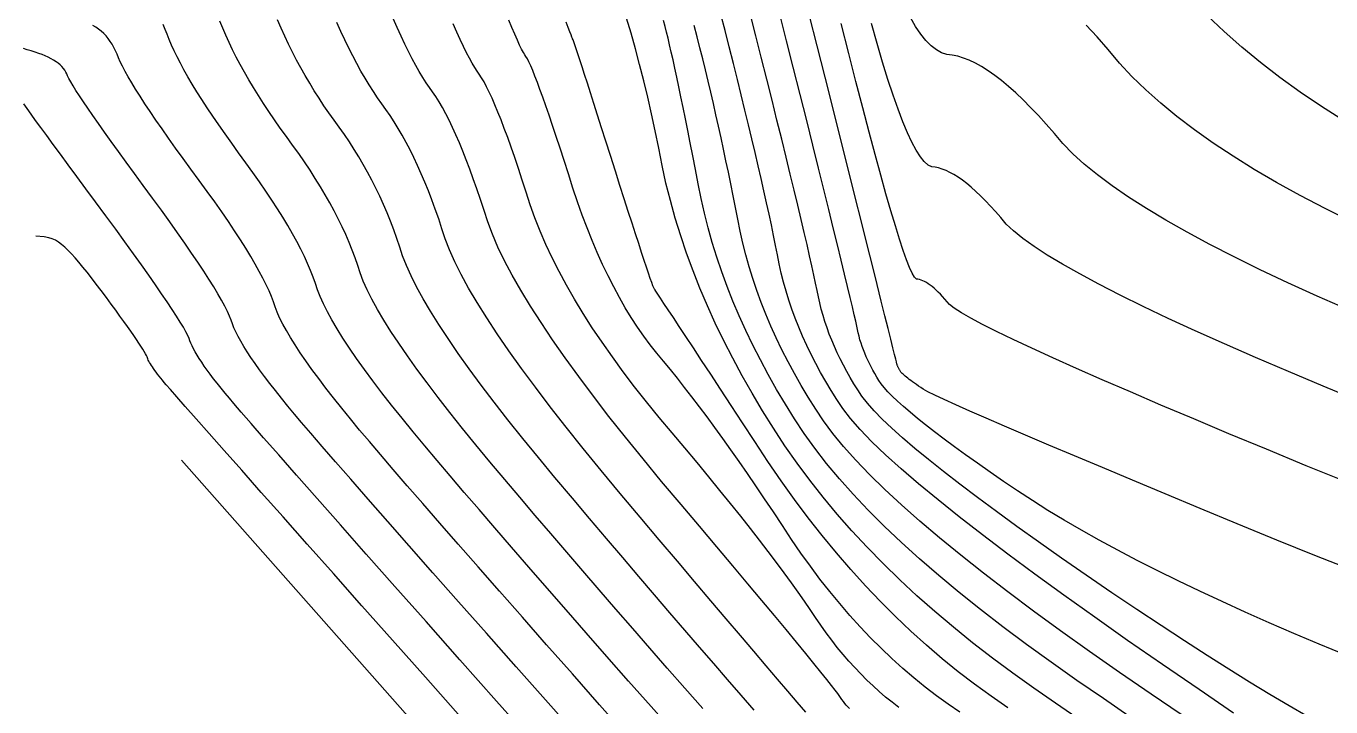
# Model space of a CAD drawing. Header units: inches. Extents: x 1412622.3 to 1412714.6, y 4931530.8 to 4931588.5.
# Drawn here: x 1412639.77 to 1412647.81, y 4931543.82 to 4931548.01 of the extents above; entities that cross this region are included whole.
import ezdxf

# ---------------------------------------------------------------- set-up
doc = ezdxf.new("R2010")
doc.units = ezdxf.units.IN
doc.header["$MEASUREMENT"] = 0

msp = doc.modelspace()

# ---------------------------------------------------------------- linework, layer by layer
for points in [[(1412643.9381, 4931543.8094), (1412643.8282, 4931543.9344), (1412643.7197, 4931544.0581), (1412643.6128, 4931544.1803), (1412643.5074, 4931544.3013), (1412643.4035, 4931544.4208), (1412643.3011, 4931544.539), (1412643.2002, 4931544.6559), (1412643.1008, 4931544.7713), (1412643.003, 4931544.8855), (1412642.9066, 4931544.9982), (1412642.8118, 4931545.1096), (1412642.7184, 4931545.2196), (1412642.6266, 4931545.3283), (1412642.5396, 4931545.4331), (1412642.4574, 4931545.534), (1412642.38, 4931545.631), (1412642.3074, 4931545.7241), (1412642.2397, 4931545.8133), (1412642.1767, 4931545.8986), (1412642.1186, 4931545.98), (1412642.0653, 4931546.0575), (1412642.0169, 4931546.1312), (1412641.9732, 4931546.2009), (1412641.9344, 4931546.2668), (1412641.9004, 4931546.3287), (1412641.8712, 4931546.3868), (1412641.8468, 4931546.4409), (1412641.8272, 4931546.4912), (1412641.8125, 4931546.5376), (1412641.7963, 4931546.5843), (1412641.7785, 4931546.6315), (1412641.7593, 4931546.679), (1412641.7385, 4931546.7269), (1412641.7163, 4931546.7751), (1412641.6926, 4931546.8238), (1412641.6673, 4931546.8728), (1412641.6406, 4931546.9222), (1412641.6124, 4931546.972), (1412641.5827, 4931547.0221), (1412641.5514, 4931547.0727), (1412641.5187, 4931547.1236), (1412641.4845, 4931547.1749), (1412641.4488, 4931547.2265), (1412641.4116, 4931547.2786), (1412641.3728, 4931547.331), (1412641.3356, 4931547.3828), (1412641.2997, 4931547.4339), (1412641.2653, 4931547.4844), (1412641.2323, 4931547.5343), (1412641.2007, 4931547.5835), (1412641.1706, 4931547.6321), (1412641.1419, 4931547.6801), (1412641.1147, 4931547.7274), (1412641.0888, 4931547.774), (1412641.0644, 4931547.82), (1412641.0415, 4931547.8654), (1412641.02, 4931547.9102), (1412640.9999, 4931547.9543), (1412640.9812, 4931547.9977), (1412640.964, 4931548.0405)], [(1412644.2557, 4931543.7981), (1412644.1746, 4931543.891), (1412644.0912, 4931543.9867), (1412644.0057, 4931544.0853), (1412643.9179, 4931544.1868), (1412643.8279, 4931544.2912), (1412643.7357, 4931544.3985), (1412643.6412, 4931544.5086), (1412643.5445, 4931544.6217), (1412643.4456, 4931544.7377), (1412643.3445, 4931544.8566), (1412643.2411, 4931544.9784), (1412643.1355, 4931545.1031), (1412643.0277, 4931545.2306), (1412642.9256, 4931545.3536), (1412642.8291, 4931545.4721), (1412642.7382, 4931545.5859), (1412642.6531, 4931545.6952), (1412642.5735, 4931545.8), (1412642.4997, 4931545.9001), (1412642.4314, 4931545.9957), (1412642.3689, 4931546.0867), (1412642.312, 4931546.1731), (1412642.2607, 4931546.255), (1412642.2151, 4931546.3323), (1412642.1752, 4931546.405), (1412642.1409, 4931546.4732), (1412642.1123, 4931546.5367), (1412642.0894, 4931546.5958), (1412642.0721, 4931546.6502), (1412642.0538, 4931546.704), (1412642.0346, 4931546.7571), (1412642.0145, 4931546.8096), (1412641.9934, 4931546.8614), (1412641.9714, 4931546.9125), (1412641.9484, 4931546.963), (1412641.9245, 4931547.0128), (1412641.8996, 4931547.062), (1412641.8738, 4931547.1105), (1412641.847, 4931547.1584), (1412641.8193, 4931547.2056), (1412641.7907, 4931547.2521), (1412641.7611, 4931547.298), (1412641.7306, 4931547.3432), (1412641.6991, 4931547.3878), (1412641.6667, 4931547.4317), (1412641.6351, 4931547.4761), (1412641.6043, 4931547.521), (1412641.5742, 4931547.5665), (1412641.545, 4931547.6125), (1412641.5166, 4931547.659), (1412641.489, 4931547.706), (1412641.4622, 4931547.7535), (1412641.4362, 4931547.8016), (1412641.4111, 4931547.8502), (1412641.3867, 4931547.8993), (1412641.3631, 4931547.9489), (1412641.3403, 4931547.999), (1412641.3183, 4931548.0497)], [(1412644.5733, 4931543.7869), (1412644.521, 4931543.8475), (1412644.4627, 4931543.9153), (1412644.3985, 4931543.9902), (1412644.3284, 4931544.0723), (1412644.2523, 4931544.1615), (1412644.1702, 4931544.2579), (1412644.0822, 4931544.3614), (1412643.9882, 4931544.4721), (1412643.8882, 4931544.59), (1412643.7823, 4931544.715), (1412643.6705, 4931544.8472), (1412643.5527, 4931544.9865), (1412643.4289, 4931545.133), (1412643.3116, 4931545.2742), (1412643.2008, 4931545.4102), (1412643.0965, 4931545.5409), (1412642.9987, 4931545.6664), (1412642.9074, 4931545.7866), (1412642.8226, 4931545.9016), (1412642.7442, 4931546.0113), (1412642.6724, 4931546.1158), (1412642.6071, 4931546.2151), (1412642.5483, 4931546.3091), (1412642.4959, 4931546.3978), (1412642.4501, 4931546.4813), (1412642.4107, 4931546.5596), (1412642.3779, 4931546.6326), (1412642.3515, 4931546.7003), (1412642.3316, 4931546.7628), (1412642.3114, 4931546.8236), (1412642.2907, 4931546.8827), (1412642.2697, 4931546.9402), (1412642.2482, 4931546.9959), (1412642.2264, 4931547.0499), (1412642.2042, 4931547.1022), (1412642.1816, 4931547.1529), (1412642.1586, 4931547.2018), (1412642.1352, 4931547.2491), (1412642.1114, 4931547.2946), (1412642.0873, 4931547.3385), (1412642.0627, 4931547.3806), (1412642.0377, 4931547.4211), (1412642.0124, 4931547.4599), (1412641.9867, 4931547.4969), (1412641.9605, 4931547.5323), (1412641.9346, 4931547.5694), (1412641.9088, 4931547.6081), (1412641.8832, 4931547.6485), (1412641.8578, 4931547.6906), (1412641.8325, 4931547.7344), (1412641.8075, 4931547.7799), (1412641.7826, 4931547.827), (1412641.7578, 4931547.8758), (1412641.7333, 4931547.9263), (1412641.7089, 4931547.9785), (1412641.6847, 4931548.0324)], [(1412644.8416, 4931543.8082), (1412644.8322, 4931543.8186), (1412644.8229, 4931543.8294), (1412644.8138, 4931543.8405), (1412644.8048, 4931543.8519), (1412644.796, 4931543.8637), (1412644.7873, 4931543.8758), (1412644.7787, 4931543.8882), (1412644.7704, 4931543.901), (1412644.755, 4931543.9219), (1412644.7326, 4931543.9509), (1412644.7032, 4931543.988), (1412644.6669, 4931544.0332), (1412644.6235, 4931544.0865), (1412644.5731, 4931544.1479), (1412644.5157, 4931544.2174), (1412644.4514, 4931544.295), (1412644.38, 4931544.3807), (1412644.3016, 4931544.4745), (1412644.2163, 4931544.5764), (1412644.1239, 4931544.6864), (1412644.0246, 4931544.8045), (1412643.9182, 4931544.9307), (1412643.8049, 4931545.065), (1412643.6845, 4931545.2075), (1412643.5703, 4931545.3454), (1412643.4622, 4931545.4788), (1412643.3602, 4931545.6078), (1412643.2643, 4931545.7322), (1412643.1745, 4931545.8522), (1412643.0909, 4931545.9677), (1412643.0134, 4931546.0787), (1412642.942, 4931546.1851), (1412642.8767, 4931546.2871), (1412642.8176, 4931546.3847), (1412642.7645, 4931546.4777), (1412642.7176, 4931546.5662), (1412642.6768, 4931546.6503), (1412642.6422, 4931546.7298), (1412642.6136, 4931546.8049), (1412642.5912, 4931546.8754), (1412642.5689, 4931546.9433), (1412642.5468, 4931547.0084), (1412642.5249, 4931547.0707), (1412642.5031, 4931547.1304), (1412642.4815, 4931547.1873), (1412642.46, 4931547.2415), (1412642.4387, 4931547.2929), (1412642.4176, 4931547.3416), (1412642.3966, 4931547.3876), (1412642.3758, 4931547.4309), (1412642.3552, 4931547.4714), (1412642.3347, 4931547.5091), (1412642.3144, 4931547.5442), (1412642.2942, 4931547.5765), (1412642.2742, 4931547.6061), (1412642.2544, 4931547.633), (1412642.2341, 4931547.6626), (1412642.2134, 4931547.6952), (1412642.1922, 4931547.7306), (1412642.1705, 4931547.7688), (1412642.1484, 4931547.8098), (1412642.1259, 4931547.8537), (1412642.1029, 4931547.9005), (1412642.0794, 4931547.95), (1412642.0555, 4931548.0025), (1412642.0311, 4931548.0577)], [(1412645.1455, 4931543.8158), (1412645.1051, 4931543.8468), (1412645.0652, 4931543.8791), (1412645.026, 4931543.9127), (1412644.9873, 4931543.9476), (1412644.9492, 4931543.9839), (1412644.9117, 4931544.0214), (1412644.8748, 4931544.0603), (1412644.8384, 4931544.1004), (1412644.8026, 4931544.1419), (1412644.7674, 4931544.1847), (1412644.7328, 4931544.2288), (1412644.6987, 4931544.2741), (1412644.6652, 4931544.3209), (1412644.6323, 4931544.3689), (1412644.6, 4931544.4182), (1412644.5646, 4931544.4704), (1412644.5262, 4931544.5255), (1412644.4848, 4931544.5835), (1412644.4403, 4931544.6445), (1412644.3928, 4931544.7083), (1412644.3423, 4931544.775), (1412644.2887, 4931544.8446), (1412644.2321, 4931544.9172), (1412644.1724, 4931544.9926), (1412644.1097, 4931545.0709), (1412644.044, 4931545.1521), (1412643.9753, 4931545.2362), (1412643.9035, 4931545.3233), (1412643.8287, 4931545.4132), (1412643.7508, 4931545.506), (1412643.6699, 4931545.6017), (1412643.5925, 4931545.6964), (1412643.5186, 4931545.79), (1412643.4482, 4931545.8825), (1412643.3813, 4931545.9739), (1412643.3179, 4931546.0643), (1412643.2579, 4931546.1536), (1412643.2015, 4931546.2419), (1412643.1485, 4931546.3291), (1412643.0991, 4931546.4152), (1412643.0531, 4931546.5002), (1412643.0107, 4931546.5842), (1412642.9717, 4931546.6671), (1412642.9362, 4931546.7489), (1412642.9042, 4931546.8297), (1412642.8757, 4931546.9094), (1412642.8508, 4931546.9881), (1412642.8265, 4931547.0629), (1412642.8029, 4931547.134), (1412642.7801, 4931547.2013), (1412642.7579, 4931547.2649), (1412642.7365, 4931547.3247), (1412642.7158, 4931547.3807), (1412642.6958, 4931547.433), (1412642.6766, 4931547.4814), (1412642.658, 4931547.5262), (1412642.6402, 4931547.5671), (1412642.6231, 4931547.6043), (1412642.6067, 4931547.6377), (1412642.591, 4931547.6673), (1412642.576, 4931547.6932), (1412642.5618, 4931547.7153), (1412642.5482, 4931547.7336), (1412642.5336, 4931547.7559), (1412642.5179, 4931547.7823), (1412642.5011, 4931547.8126), (1412642.4833, 4931547.8469), (1412642.4643, 4931547.8853), (1412642.4443, 4931547.9276), (1412642.4232, 4931547.9739), (1412642.401, 4931548.0243)], [(1412645.5228, 4931543.7857), (1412645.4505, 4931543.8351), (1412645.3791, 4931543.8867), (1412645.3088, 4931543.9407), (1412645.2395, 4931543.9969), (1412645.1712, 4931544.0555), (1412645.1039, 4931544.1163), (1412645.0375, 4931544.1793), (1412644.9722, 4931544.2447), (1412644.9079, 4931544.3123), (1412644.8446, 4931544.3822), (1412644.7823, 4931544.4544), (1412644.721, 4931544.5289), (1412644.6607, 4931544.6056), (1412644.6014, 4931544.6846), (1412644.5432, 4931544.7659), (1412644.4859, 4931544.8495), (1412644.4296, 4931544.9354), (1412644.3742, 4931545.0189), (1412644.3198, 4931545.1002), (1412644.2663, 4931545.1791), (1412644.2138, 4931545.2558), (1412644.1621, 4931545.3301), (1412644.1114, 4931545.4021), (1412644.0616, 4931545.4719), (1412644.0128, 4931545.5393), (1412643.9648, 4931545.6045), (1412643.9178, 4931545.6673), (1412643.8718, 4931545.7279), (1412643.8266, 4931545.7861), (1412643.7824, 4931545.842), (1412643.7391, 4931545.8957), (1412643.6968, 4931545.947), (1412643.6553, 4931545.996), (1412643.6148, 4931546.0474), (1412643.5751, 4931546.1011), (1412643.5362, 4931546.1572), (1412643.4983, 4931546.2157), (1412643.4612, 4931546.2765), (1412643.4249, 4931546.3396), (1412643.3896, 4931546.4051), (1412643.3551, 4931546.473), (1412643.3214, 4931546.5432), (1412643.2887, 4931546.6158), (1412643.2568, 4931546.6907), (1412643.2258, 4931546.768), (1412643.1956, 4931546.8476), (1412643.1663, 4931546.9296), (1412643.1379, 4931547.014), (1412643.1103, 4931547.1007), (1412643.084, 4931547.1826), (1412643.059, 4931547.2597), (1412643.0353, 4931547.3319), (1412643.0128, 4931547.3994), (1412642.9916, 4931547.4621), (1412642.9716, 4931547.5199), (1412642.953, 4931547.573), (1412642.9356, 4931547.6213), (1412642.9194, 4931547.6647), (1412642.9046, 4931547.7033), (1412642.891, 4931547.7372), (1412642.8787, 4931547.7662), (1412642.8676, 4931547.7904), (1412642.8578, 4931547.8098), (1412642.8493, 4931547.8244), (1412642.8421, 4931547.8343), (1412642.8331, 4931547.8492), (1412642.8225, 4931547.8693), (1412642.8101, 4931547.8946), (1412642.796, 4931547.9251), (1412642.7802, 4931547.9607), (1412642.7627, 4931548.0015), (1412642.7435, 4931548.0474)], [(1412645.8176, 4931543.8136), (1412645.7145, 4931543.884), (1412645.6128, 4931543.9577), (1412645.5126, 4931544.0346), (1412645.4137, 4931544.1148), (1412645.3164, 4931544.1982), (1412645.2204, 4931544.2849), (1412645.1259, 4931544.3748), (1412645.0328, 4931544.4679), (1412644.9411, 4931544.5644), (1412644.8508, 4931544.664), (1412644.762, 4931544.7669), (1412644.6746, 4931544.8731), (1412644.5887, 4931544.9825), (1412644.5042, 4931545.0951), (1412644.4211, 4931545.211), (1412644.3394, 4931545.3301), (1412644.2592, 4931545.4525), (1412644.1839, 4931545.5674), (1412644.1134, 4931545.6748), (1412644.0479, 4931545.7747), (1412643.9872, 4931545.867), (1412643.9314, 4931545.9519), (1412643.8805, 4931546.0293), (1412643.8346, 4931546.0992), (1412643.7935, 4931546.1615), (1412643.7572, 4931546.2164), (1412643.7259, 4931546.2637), (1412643.6995, 4931546.3036), (1412643.678, 4931546.3359), (1412643.6613, 4931546.3608), (1412643.6496, 4931546.3781), (1412643.6427, 4931546.388), (1412643.6407, 4931546.3903), (1412643.637, 4931546.3984), (1412643.6315, 4931546.4123), (1412643.6243, 4931546.432), (1412643.6152, 4931546.4574), (1412643.6045, 4931546.4886), (1412643.5919, 4931546.5256), (1412643.5777, 4931546.5684), (1412643.5616, 4931546.6169), (1412643.5438, 4931546.6713), (1412643.5242, 4931546.7314), (1412643.5029, 4931546.7972), (1412643.4798, 4931546.8689), (1412643.455, 4931546.9463), (1412643.4284, 4931547.0295), (1412643.4, 4931547.1185), (1412643.3699, 4931547.2133), (1412643.3416, 4931547.3022), (1412643.3151, 4931547.3853), (1412643.2904, 4931547.4625), (1412643.2676, 4931547.5339), (1412643.2466, 4931547.5995), (1412643.2274, 4931547.6592), (1412643.2101, 4931547.7131), (1412643.1945, 4931547.7611), (1412643.1808, 4931547.8033), (1412643.1689, 4931547.8396), (1412643.1589, 4931547.8701), (1412643.1506, 4931547.8947), (1412643.1442, 4931547.9135), (1412643.1396, 4931547.9265), (1412643.1369, 4931547.9336), (1412643.1359, 4931547.9349), (1412643.1326, 4931547.9425), (1412643.127, 4931547.9564), (1412643.1191, 4931547.9767), (1412643.1088, 4931548.0032), (1412643.0961, 4931548.0361)], [(1412646.2421, 4931543.7519), (1412646.1125, 4931543.8415), (1412645.9786, 4931543.933), (1412645.8486, 4931544.0255), (1412645.7226, 4931544.1189), (1412645.6006, 4931544.2134), (1412645.4825, 4931544.309), (1412645.3684, 4931544.4055), (1412645.2582, 4931544.503), (1412645.152, 4931544.6016), (1412645.0498, 4931544.7012), (1412644.9515, 4931544.8018), (1412644.8571, 4931544.9034), (1412644.7667, 4931545.006), (1412644.6803, 4931545.1097), (1412644.5978, 4931545.2143), (1412644.5193, 4931545.32), (1412644.4448, 4931545.4267), (1412644.3742, 4931545.5344), (1412644.3067, 4931545.6421), (1412644.2423, 4931545.7499), (1412644.181, 4931545.8576), (1412644.1228, 4931545.9654), (1412644.0677, 4931546.0732), (1412644.0157, 4931546.181), (1412643.9669, 4931546.2889), (1412643.9211, 4931546.3967), (1412643.8785, 4931546.5046), (1412643.8389, 4931546.6125), (1412643.8025, 4931546.7204), (1412643.7691, 4931546.8283), (1412643.7389, 4931546.9362), (1412643.7118, 4931547.0442), (1412643.6878, 4931547.1521), (1412643.6669, 4931547.2601), (1412643.6451, 4931547.3663), (1412643.6225, 4931547.4708), (1412643.599, 4931547.5735), (1412643.5747, 4931547.6744), (1412643.5496, 4931547.7736), (1412643.5236, 4931547.871), (1412643.4967, 4931547.9667), (1412643.469, 4931548.0606)], [(1412646.5644, 4931543.7614), (1412646.4073, 4931543.8695), (1412646.2426, 4931543.982), (1412646.0845, 4931544.093), (1412645.933, 4931544.2028), (1412645.7881, 4931544.3111), (1412645.6498, 4931544.418), (1412645.5181, 4931544.5236), (1412645.3929, 4931544.6277), (1412645.2744, 4931544.7305), (1412645.1624, 4931544.8319), (1412645.0571, 4931544.932), (1412644.9583, 4931545.0306), (1412644.8661, 4931545.1278), (1412644.7806, 4931545.2237), (1412644.7016, 4931545.3182), (1412644.6292, 4931545.4113), (1412644.5634, 4931545.503), (1412644.5041, 4931545.5934), (1412644.4475, 4931545.6837), (1412644.3935, 4931545.7741), (1412644.3421, 4931545.8645), (1412644.2933, 4931545.9549), (1412644.2471, 4931546.0453), (1412644.2035, 4931546.1357), (1412644.1625, 4931546.2261), (1412644.1242, 4931546.3166), (1412644.0884, 4931546.4071), (1412644.0552, 4931546.4975), (1412644.0247, 4931546.588), (1412643.9967, 4931546.6786), (1412643.9713, 4931546.7691), (1412643.9486, 4931546.8596), (1412643.9284, 4931546.9502), (1412643.9109, 4931547.0407), (1412643.8939, 4931547.1278), (1412643.8775, 4931547.2112), (1412643.8617, 4931547.2912), (1412643.8464, 4931547.3676), (1412643.8317, 4931547.4404), (1412643.8176, 4931547.5097), (1412643.804, 4931547.5754), (1412643.791, 4931547.6376), (1412643.7785, 4931547.6963), (1412643.7666, 4931547.7514), (1412643.7553, 4931547.803), (1412643.7446, 4931547.851), (1412643.7344, 4931547.8955), (1412643.7248, 4931547.9364), (1412643.7157, 4931547.9738), (1412643.7072, 4931548.0076), (1412643.6968, 4931548.0457)], [(1412647.2091, 4931543.7804), (1412646.9969, 4931543.9254), (1412646.7707, 4931544.0799), (1412646.5563, 4931544.2282), (1412646.3538, 4931544.3704), (1412646.1631, 4931544.5063), (1412645.9843, 4931544.6361), (1412645.8174, 4931544.7597), (1412645.6623, 4931544.8772), (1412645.5191, 4931544.9884), (1412645.3878, 4931545.0934), (1412645.2683, 4931545.1923), (1412645.1607, 4931545.285), (1412645.0649, 4931545.3715), (1412644.981, 4931545.4518), (1412644.909, 4931545.526), (1412644.8488, 4931545.5939), (1412644.8005, 4931545.6557), (1412644.7641, 4931545.7113), (1412644.7292, 4931545.7669), (1412644.696, 4931545.8225), (1412644.6644, 4931545.8781), (1412644.6343, 4931545.9338), (1412644.6059, 4931545.9894), (1412644.5791, 4931546.045), (1412644.5539, 4931546.1007), (1412644.5303, 4931546.1564), (1412644.5082, 4931546.212), (1412644.4878, 4931546.2677), (1412644.469, 4931546.3234), (1412644.4518, 4931546.3791), (1412644.4362, 4931546.4348), (1412644.4222, 4931546.4905), (1412644.4098, 4931546.5463), (1412644.399, 4931546.602), (1412644.3873, 4931546.6606), (1412644.3747, 4931546.722), (1412644.3611, 4931546.7864), (1412644.3467, 4931546.8535), (1412644.3313, 4931546.9236), (1412644.315, 4931546.9965), (1412644.2978, 4931547.0722), (1412644.2797, 4931547.1509), (1412644.2606, 4931547.2324), (1412644.2407, 4931547.3167), (1412644.2198, 4931547.4039), (1412644.198, 4931547.494), (1412644.1753, 4931547.5869), (1412644.1517, 4931547.6827), (1412644.1272, 4931547.7814), (1412644.1017, 4931547.8829), (1412644.0758, 4931547.9833), (1412644.0494, 4931548.0826)], [(1412647.6642, 4931543.7585), (1412647.5505, 4931543.8242), (1412647.4317, 4931543.8948), (1412647.3079, 4931543.9701), (1412647.1791, 4931544.0501), (1412647.0452, 4931544.1349), (1412646.9063, 4931544.2245), (1412646.7623, 4931544.3189), (1412646.6133, 4931544.418), (1412646.4592, 4931544.5219), (1412646.3002, 4931544.6305), (1412646.1494, 4931544.7348), (1412646.0071, 4931544.8346), (1412645.8732, 4931544.9301), (1412645.7476, 4931545.0211), (1412645.6304, 4931545.1077), (1412645.5216, 4931545.19), (1412645.4211, 4931545.2678), (1412645.329, 4931545.3413), (1412645.2454, 4931545.4103), (1412645.17, 4931545.4749), (1412645.1031, 4931545.5352), (1412645.0445, 4931545.591), (1412644.9943, 4931545.6424), (1412644.9525, 4931545.6894), (1412644.9191, 4931545.7321), (1412644.8941, 4931545.7703), (1412644.8701, 4931545.8085), (1412644.8473, 4931545.8467), (1412644.8255, 4931545.885), (1412644.8049, 4931545.9232), (1412644.7853, 4931545.9615), (1412644.7669, 4931545.9997), (1412644.7495, 4931546.038), (1412644.7333, 4931546.0763), (1412644.7182, 4931546.1145), (1412644.7041, 4931546.1528), (1412644.6912, 4931546.1911), (1412644.6794, 4931546.2294), (1412644.6686, 4931546.2677), (1412644.659, 4931546.306), (1412644.6505, 4931546.3443), (1412644.6431, 4931546.3826), (1412644.634, 4931546.427), (1412644.6233, 4931546.4774), (1412644.6109, 4931546.534), (1412644.5968, 4931546.5965), (1412644.5811, 4931546.6652), (1412644.5637, 4931546.7399), (1412644.5447, 4931546.8207), (1412644.524, 4931546.9075), (1412644.5017, 4931547.0004), (1412644.4777, 4931547.0993), (1412644.4521, 4931547.2044), (1412644.4247, 4931547.3155), (1412644.3958, 4931547.4326), (1412644.3652, 4931547.5558), (1412644.3329, 4931547.6851), (1412644.2989, 4931547.8205), (1412644.2653, 4931547.9521), (1412644.2319, 4931548.0799)], [(1412647.897, 4931544.1387), (1412647.736, 4931544.2051), (1412647.5797, 4931544.2712), (1412647.4279, 4931544.3368), (1412647.2809, 4931544.4019), (1412647.1384, 4931544.4666), (1412647.0006, 4931544.5308), (1412646.8675, 4931544.5946), (1412646.7389, 4931544.6579), (1412646.6151, 4931544.7208), (1412646.4958, 4931544.7832), (1412646.3812, 4931544.8452), (1412646.2712, 4931544.9067), (1412646.1659, 4931544.9678), (1412646.0652, 4931545.0284), (1412645.9692, 4931545.0886), (1412645.8778, 4931545.1483), (1412645.791, 4931545.2076), (1412645.7088, 4931545.2644), (1412645.6312, 4931545.3189), (1412645.5581, 4931545.3709), (1412645.4896, 4931545.4206), (1412645.4257, 4931545.4679), (1412645.3663, 4931545.5127), (1412645.3115, 4931545.5552), (1412645.2613, 4931545.5952), (1412645.2156, 4931545.6329), (1412645.1746, 4931545.6681), (1412645.1381, 4931545.701), (1412645.1061, 4931545.7314), (1412645.0787, 4931545.7595), (1412645.0559, 4931545.7851), (1412645.0377, 4931545.8084), (1412645.024, 4931545.8292), (1412645.011, 4931545.8501), (1412644.9985, 4931545.8709), (1412644.9866, 4931545.8918), (1412644.9754, 4931545.9127), (1412644.9647, 4931545.9335), (1412644.9547, 4931545.9544), (1412644.9452, 4931545.9753), (1412644.9363, 4931545.9961), (1412644.9281, 4931546.017), (1412644.9204, 4931546.0379), (1412644.9134, 4931546.0588), (1412644.9069, 4931546.0797), (1412644.9011, 4931546.1006), (1412644.8958, 4931546.1215), (1412644.8912, 4931546.1423), (1412644.8871, 4931546.1632), (1412644.8807, 4931546.1934), (1412644.8718, 4931546.2329), (1412644.8606, 4931546.2816), (1412644.847, 4931546.3395), (1412644.8309, 4931546.4068), (1412644.8125, 4931546.4833), (1412644.7916, 4931546.5691), (1412644.7684, 4931546.6641), (1412644.7428, 4931546.7684), (1412644.7147, 4931546.882), (1412644.6843, 4931547.0048), (1412644.6515, 4931547.137), (1412644.6162, 4931547.2783), (1412644.5786, 4931547.429), (1412644.5386, 4931547.5889), (1412644.4962, 4931547.7581), (1412644.4548, 4931547.9209), (1412644.4144, 4931548.0773)], [(1412647.9348, 4931544.6629), (1412647.7094, 4931544.7512), (1412647.475, 4931544.8457), (1412647.2314, 4931544.9463), (1412647.0022, 4931545.0412), (1412646.7873, 4931545.1304), (1412646.5867, 4931545.214), (1412646.4004, 4931545.2919), (1412646.2284, 4931545.3641), (1412646.0708, 4931545.4307), (1412645.9274, 4931545.4916), (1412645.7984, 4931545.5468), (1412645.6837, 4931545.5964), (1412645.5834, 4931545.6403), (1412645.4973, 4931545.6785), (1412645.4256, 4931545.7111), (1412645.3682, 4931545.738), (1412645.3251, 4931545.7592), (1412645.2963, 4931545.7747), (1412645.2818, 4931545.7846), (1412645.2681, 4931545.7941), (1412645.2552, 4931545.8031), (1412645.243, 4931545.8118), (1412645.2316, 4931545.8201), (1412645.2209, 4931545.828), (1412645.2111, 4931545.8355), (1412645.2019, 4931545.8425), (1412645.1935, 4931545.8492), (1412645.1859, 4931545.8555), (1412645.1791, 4931545.8614), (1412645.173, 4931545.8668), (1412645.1677, 4931545.8719), (1412645.1631, 4931545.8766), (1412645.1593, 4931545.8809), (1412645.1563, 4931545.8847), (1412645.154, 4931545.8882), (1412645.1518, 4931545.8917), (1412645.1498, 4931545.8952), (1412645.1478, 4931545.8986), (1412645.1459, 4931545.9021), (1412645.1441, 4931545.9056), (1412645.1424, 4931545.9091), (1412645.1409, 4931545.9125), (1412645.1394, 4931545.916), (1412645.138, 4931545.9195), (1412645.1367, 4931545.923), (1412645.1356, 4931545.9265), (1412645.1345, 4931545.9299), (1412645.1335, 4931545.9334), (1412645.1326, 4931545.9369), (1412645.1319, 4931545.9404), (1412645.1312, 4931545.9439), (1412645.1274, 4931545.9598), (1412645.1204, 4931545.9883), (1412645.1103, 4931546.0292), (1412645.0971, 4931546.0825), (1412645.0807, 4931546.1484), (1412645.0612, 4931546.2267), (1412645.0386, 4931546.3175), (1412645.0128, 4931546.4207), (1412644.9838, 4931546.5364), (1412644.9518, 4931546.6646), (1412644.9165, 4931546.8053), (1412644.8782, 4931546.9585), (1412644.8367, 4931547.1241), (1412644.7921, 4931547.3021), (1412644.7443, 4931547.4927), (1412644.6934, 4931547.6957), (1412644.6442, 4931547.8897), (1412644.5968, 4931548.0746)], [(1412647.8926, 4931545.2081), (1412647.6566, 4931545.3033), (1412647.411, 4931545.4048), (1412647.1798, 4931545.501), (1412646.9631, 4931545.5919), (1412646.7608, 4931545.6776), (1412646.5729, 4931545.758), (1412646.3995, 4931545.8332), (1412646.2405, 4931545.9032), (1412646.0959, 4931545.9679), (1412645.9658, 4931546.0273), (1412645.8501, 4931546.0815), (1412645.7488, 4931546.1305), (1412645.662, 4931546.1742), (1412645.5896, 4931546.2126), (1412645.5316, 4931546.2458), (1412645.4881, 4931546.2738), (1412645.459, 4931546.2965), (1412645.4444, 4931546.314), (1412645.4301, 4931546.3304), (1412645.4161, 4931546.3458), (1412645.4024, 4931546.3602), (1412645.3891, 4931546.3735), (1412645.3761, 4931546.3858), (1412645.3634, 4931546.397), (1412645.3511, 4931546.4073), (1412645.3391, 4931546.4165), (1412645.3274, 4931546.4246), (1412645.3161, 4931546.4318), (1412645.3051, 4931546.4379), (1412645.2944, 4931546.443), (1412645.2841, 4931546.447), (1412645.274, 4931546.45), (1412645.2644, 4931546.452), (1412645.255, 4931546.4529), (1412645.2433, 4931546.4653), (1412645.2294, 4931546.4892), (1412645.2131, 4931546.5245), (1412645.1945, 4931546.5713), (1412645.1737, 4931546.6296), (1412645.1505, 4931546.6993), (1412645.125, 4931546.7805), (1412645.0972, 4931546.8732), (1412645.0671, 4931546.9773), (1412645.0347, 4931547.0929), (1412645, 4931547.2199), (1412644.963, 4931547.3584), (1412644.9237, 4931547.5084), (1412644.882, 4931547.6698), (1412644.8381, 4931547.8427), (1412644.7919, 4931548.0271)], [(1412647.9892, 4931545.6987), (1412647.7617, 4931545.7927), (1412647.5463, 4931545.8832), (1412647.343, 4931545.9704), (1412647.152, 4931546.0541), (1412646.9731, 4931546.1344), (1412646.8063, 4931546.2113), (1412646.6517, 4931546.2847), (1412646.5093, 4931546.3548), (1412646.3791, 4931546.4214), (1412646.261, 4931546.4846), (1412646.155, 4931546.5444), (1412646.0613, 4931546.6008), (1412645.9797, 4931546.6538), (1412645.9102, 4931546.7033), (1412645.8529, 4931546.7494), (1412645.8078, 4931546.7921), (1412645.7748, 4931546.8314), (1412645.7426, 4931546.8684), (1412645.7112, 4931546.903), (1412645.6804, 4931546.9353), (1412645.6505, 4931546.9653), (1412645.6212, 4931546.993), (1412645.5927, 4931547.0184), (1412645.565, 4931547.0414), (1412645.538, 4931547.0621), (1412645.5117, 4931547.0805), (1412645.4862, 4931547.0965), (1412645.4614, 4931547.1103), (1412645.4374, 4931547.1217), (1412645.4141, 4931547.1308), (1412645.3916, 4931547.1375), (1412645.3698, 4931547.142), (1412645.3488, 4931547.1441), (1412645.3266, 4931547.1556), (1412645.3034, 4931547.1765), (1412645.2792, 4931547.2069), (1412645.2538, 4931547.2466), (1412645.2274, 4931547.2957), (1412645.1999, 4931547.3543), (1412645.1713, 4931547.4222), (1412645.1417, 4931547.4996), (1412645.1109, 4931547.5863), (1412645.0791, 4931547.6825), (1412645.0462, 4931547.7881), (1412645.0123, 4931547.903), (1412644.9773, 4931548.0274)], [(1412647.9127, 4931546.2655), (1412647.723, 4931546.3488), (1412647.5432, 4931546.4306), (1412647.3732, 4931546.5107), (1412647.2132, 4931546.5893), (1412647.063, 4931546.6663), (1412646.9228, 4931546.7417), (1412646.7924, 4931546.8155), (1412646.6719, 4931546.8878), (1412646.5613, 4931546.9584), (1412646.4606, 4931547.0274), (1412646.3697, 4931547.0949), (1412646.2888, 4931547.1608), (1412646.2177, 4931547.2251), (1412646.1566, 4931547.2878), (1412646.1053, 4931547.3489), (1412646.0552, 4931547.4064), (1412646.0063, 4931547.4603), (1412645.9585, 4931547.5105), (1412645.9118, 4931547.5572), (1412645.8663, 4931547.6002), (1412645.822, 4931547.6397), (1412645.7789, 4931547.6755), (1412645.7369, 4931547.7077), (1412645.696, 4931547.7363), (1412645.6563, 4931547.7613), (1412645.6178, 4931547.7826), (1412645.5804, 4931547.8004), (1412645.5442, 4931547.8145), (1412645.5092, 4931547.825), (1412645.4753, 4931547.8319), (1412645.4425, 4931547.8352), (1412645.4099, 4931547.8459), (1412645.3775, 4931547.8639), (1412645.3452, 4931547.8892), (1412645.3131, 4931547.9219), (1412645.2811, 4931547.9619), (1412645.2493, 4931548.0093), (1412645.2176, 4931548.064)], [(1412647.8856, 4931547.4294), (1412647.7496, 4931547.5156), (1412647.619, 4931547.6037), (1412647.4937, 4931547.694), (1412647.3737, 4931547.7863), (1412647.2591, 4931547.8807), (1412647.1499, 4931547.9772), (1412647.046, 4931548.0757)], [(1412643.4795, 4931543.6327), (1412643.3029, 4931543.832), (1412643.1353, 4931544.0214), (1412642.9767, 4931544.2009), (1412642.8271, 4931544.3705), (1412642.6864, 4931544.5303), (1412642.5547, 4931544.6802), (1412642.432, 4931544.8202), (1412642.3183, 4931544.9503), (1412642.2135, 4931545.0706), (1412642.1177, 4931545.1809), (1412642.0309, 4931545.2814), (1412641.9531, 4931545.3721), (1412641.8842, 4931545.4528), (1412641.8243, 4931545.5237), (1412641.7675, 4931545.592), (1412641.7139, 4931545.6578), (1412641.6635, 4931545.7211), (1412641.6161, 4931545.7818), (1412641.572, 4931545.84), (1412641.5309, 4931545.8956), (1412641.493, 4931545.9487), (1412641.4583, 4931545.9993), (1412641.4267, 4931546.0473), (1412641.3982, 4931546.0928), (1412641.3729, 4931546.1357), (1412641.3507, 4931546.1761), (1412641.3316, 4931546.214), (1412641.3157, 4931546.2493), (1412641.303, 4931546.2821), (1412641.2934, 4931546.3123), (1412641.2811, 4931546.345), (1412641.2663, 4931546.3802), (1412641.2489, 4931546.4178), (1412641.2289, 4931546.4578), (1412641.2062, 4931546.5003), (1412641.181, 4931546.5453), (1412641.1531, 4931546.5927), (1412641.1226, 4931546.6426), (1412641.0896, 4931546.6949), (1412641.0539, 4931546.7496), (1412641.0156, 4931546.8068), (1412640.9747, 4931546.8665), (1412640.9313, 4931546.9286), (1412640.8852, 4931546.9932), (1412640.8365, 4931547.0602), (1412640.7851, 4931547.1297), (1412640.7365, 4931547.1962), (1412640.6906, 4931547.2598), (1412640.6474, 4931547.3204), (1412640.6068, 4931547.378), (1412640.5689, 4931547.4327), (1412640.5338, 4931547.4844), (1412640.5013, 4931547.5331), (1412640.4715, 4931547.5789), (1412640.4444, 4931547.6217), (1412640.42, 4931547.6616), (1412640.3983, 4931547.6985), (1412640.3792, 4931547.7324), (1412640.3629, 4931547.7634), (1412640.3492, 4931547.7914), (1412640.3383, 4931547.8165), (1412640.33, 4931547.8386), (1412640.3208, 4931547.8597), (1412640.3108, 4931547.8798), (1412640.2999, 4931547.8989), (1412640.2881, 4931547.917), (1412640.2754, 4931547.9341), (1412640.2619, 4931547.9502), (1412640.2474, 4931547.9653), (1412640.2321, 4931547.9794), (1412640.216, 4931547.9925), (1412640.1989, 4931548.0046), (1412640.1809, 4931548.0157)], [(1412643.7645, 4931543.6579), (1412643.6205, 4931543.8207), (1412643.4818, 4931543.9779), (1412643.3482, 4931544.1295), (1412643.22, 4931544.2754), (1412643.0969, 4931544.4158), (1412642.9791, 4931544.5505), (1412642.8666, 4931544.6796), (1412642.7593, 4931544.8031), (1412642.6572, 4931544.9209), (1412642.5603, 4931545.0332), (1412642.4688, 4931545.1398), (1412642.3824, 4931545.2408), (1412642.3013, 4931545.3362), (1412642.2254, 4931545.426), (1412642.1536, 4931545.5126), (1412642.0856, 4931545.5959), (1412642.0217, 4931545.676), (1412641.9618, 4931545.7529), (1412641.9058, 4931545.8266), (1412641.8538, 4931545.8971), (1412641.8058, 4931545.9644), (1412641.7618, 4931546.0284), (1412641.7218, 4931546.0892), (1412641.6857, 4931546.1468), (1412641.6536, 4931546.2012), (1412641.6255, 4931546.2524), (1412641.6014, 4931546.3004), (1412641.5813, 4931546.3451), (1412641.5651, 4931546.3866), (1412641.5529, 4931546.425), (1412641.5387, 4931546.4647), (1412641.5224, 4931546.5058), (1412641.5041, 4931546.5484), (1412641.4837, 4931546.5923), (1412641.4613, 4931546.6377), (1412641.4368, 4931546.6845), (1412641.4102, 4931546.7327), (1412641.3816, 4931546.7824), (1412641.351, 4931546.8334), (1412641.3183, 4931546.8859), (1412641.2835, 4931546.9397), (1412641.2467, 4931546.995), (1412641.2079, 4931547.0517), (1412641.167, 4931547.1099), (1412641.124, 4931547.1694), (1412641.079, 4931547.2304), (1412641.036, 4931547.2895), (1412640.9952, 4931547.3469), (1412640.9563, 4931547.4024), (1412640.9196, 4931547.4561), (1412640.8848, 4931547.5081), (1412640.8522, 4931547.5582), (1412640.8216, 4931547.6066), (1412640.7931, 4931547.6531), (1412640.7666, 4931547.6979), (1412640.7422, 4931547.7408), (1412640.7199, 4931547.782), (1412640.6996, 4931547.8213), (1412640.6814, 4931547.8588), (1412640.6652, 4931547.8946), (1412640.6511, 4931547.9285), (1412640.6391, 4931547.9606), (1412640.6265, 4931547.9911), (1412640.6135, 4931548.0199)], [(1412646.8867, 4931543.7709), (1412646.7021, 4931543.8974), (1412646.5066, 4931544.0309), (1412646.3204, 4931544.1606), (1412646.1434, 4931544.2866), (1412645.9756, 4931544.4087), (1412645.817, 4931544.5271), (1412645.6677, 4931544.6416), (1412645.5276, 4931544.7524), (1412645.3967, 4931544.8595), (1412645.2751, 4931544.9627), (1412645.1627, 4931545.0621), (1412645.0595, 4931545.1578), (1412644.9655, 4931545.2497), (1412644.8808, 4931545.3378), (1412644.8053, 4931545.4221), (1412644.739, 4931545.5026), (1412644.6819, 4931545.5794), (1412644.6341, 4931545.6523), (1412644.5884, 4931545.7253), (1412644.5448, 4931545.7983), (1412644.5032, 4931545.8713), (1412644.4638, 4931545.9443), (1412644.4265, 4931546.0173), (1412644.3913, 4931546.0904), (1412644.3582, 4931546.1634), (1412644.3272, 4931546.2365), (1412644.2983, 4931546.3096), (1412644.2715, 4931546.3826), (1412644.2468, 4931546.4557), (1412644.2243, 4931546.5288), (1412644.2038, 4931546.6019), (1412644.1854, 4931546.6751), (1412644.1691, 4931546.7482), (1412644.155, 4931546.8214), (1412644.1406, 4931546.8942), (1412644.1261, 4931546.9666), (1412644.1114, 4931547.0388), (1412644.0965, 4931547.1105), (1412644.0815, 4931547.182), (1412644.0663, 4931547.2531), (1412644.0509, 4931547.3238), (1412644.0353, 4931547.3943), (1412644.0196, 4931547.4643), (1412644.0037, 4931547.5341), (1412643.9876, 4931547.6034), (1412643.9713, 4931547.6725), (1412643.9548, 4931547.7412), (1412643.9382, 4931547.8096), (1412643.9214, 4931547.8776), (1412643.9045, 4931547.9452), (1412643.8863, 4931548.0145)], [(1412647.9344, 4931546.8071), (1412647.7734, 4931546.8871), (1412647.6201, 4931546.9674), (1412647.4743, 4931547.0479), (1412647.3362, 4931547.1286), (1412647.2057, 4931547.2096), (1412647.0828, 4931547.2909), (1412646.9675, 4931547.3724), (1412646.8599, 4931547.4541), (1412646.7598, 4931547.536), (1412646.6674, 4931547.6183), (1412646.5826, 4931547.7007), (1412646.5054, 4931547.7834), (1412646.4358, 4931547.8663), (1412646.3678, 4931547.9444), (1412646.3013, 4931548.0175)], [(1412643.1945, 4931543.6075), (1412642.9853, 4931543.8433), (1412642.7889, 4931544.0648), (1412642.6052, 4931544.2723), (1412642.4342, 4931544.4656), (1412642.2759, 4931544.6448), (1412642.1303, 4931544.8098), (1412641.9975, 4931544.9607), (1412641.8773, 4931545.0975), (1412641.7698, 4931545.2202), (1412641.6751, 4931545.3287), (1412641.593, 4931545.423), (1412641.5237, 4931545.5033), (1412641.4671, 4931545.5694), (1412641.4231, 4931545.6214), (1412641.3815, 4931545.6715), (1412641.3422, 4931545.7197), (1412641.3052, 4931545.7661), (1412641.2705, 4931545.8107), (1412641.2381, 4931545.8533), (1412641.208, 4931545.8941), (1412641.1802, 4931545.9331), (1412641.1547, 4931545.9701), (1412641.1315, 4931546.0053), (1412641.1107, 4931546.0387), (1412641.0921, 4931546.0702), (1412641.0758, 4931546.0998), (1412641.0619, 4931546.1276), (1412641.0502, 4931546.1535), (1412641.0409, 4931546.1775), (1412641.0338, 4931546.1997), (1412641.0236, 4931546.2254), (1412641.0102, 4931546.2545), (1412640.9937, 4931546.2872), (1412640.974, 4931546.3233), (1412640.9512, 4931546.3629), (1412640.9251, 4931546.406), (1412640.896, 4931546.4526), (1412640.8637, 4931546.5027), (1412640.8282, 4931546.5563), (1412640.7895, 4931546.6134), (1412640.7477, 4931546.6739), (1412640.7028, 4931546.738), (1412640.6546, 4931546.8055), (1412640.6033, 4931546.8765), (1412640.5489, 4931546.9511), (1412640.4913, 4931547.0291), (1412640.437, 4931547.1029), (1412640.386, 4931547.1727), (1412640.3384, 4931547.2383), (1412640.2941, 4931547.2998), (1412640.2531, 4931547.3572), (1412640.2154, 4931547.4105), (1412640.181, 4931547.4596), (1412640.1499, 4931547.5047), (1412640.1222, 4931547.5456), (1412640.0978, 4931547.5824), (1412640.0767, 4931547.615), (1412640.0589, 4931547.6436), (1412640.0444, 4931547.668), (1412640.0332, 4931547.6883), (1412640.0254, 4931547.7044), (1412640.0209, 4931547.7165), (1412640.0151, 4931547.7282), (1412640.0081, 4931547.7396), (1412639.9998, 4931547.7507), (1412639.9902, 4931547.7614), (1412639.9794, 4931547.7718), (1412639.9673, 4931547.7819), (1412639.9539, 4931547.7916), (1412639.9393, 4931547.8011), (1412639.9234, 4931547.8102), (1412639.9062, 4931547.8189), (1412639.8878, 4931547.8274), (1412639.8681, 4931547.8355), (1412639.8472, 4931547.8432), (1412639.825, 4931547.8507), (1412639.8015, 4931547.8578), (1412639.7768, 4931547.8646), (1412639.7525, 4931547.873)], [(1412642.9095, 4931543.5824), (1412642.6678, 4931543.8545), (1412642.4425, 4931544.1083), (1412642.2337, 4931544.3437), (1412642.0414, 4931544.5607), (1412641.8654, 4931544.7593), (1412641.706, 4931544.9395), (1412641.5629, 4931545.1013), (1412641.4363, 4931545.2447), (1412641.3262, 4931545.3698), (1412641.2325, 4931545.4764), (1412641.1552, 4931545.5647), (1412641.0943, 4931545.6345), (1412641.05, 4931545.686), (1412641.022, 4931545.7191), (1412640.9955, 4931545.7509), (1412640.9705, 4931545.7817), (1412640.9469, 4931545.8112), (1412640.9249, 4931545.8395), (1412640.9042, 4931545.8667), (1412640.8851, 4931545.8926), (1412640.8674, 4931545.9174), (1412640.8512, 4931545.941), (1412640.8364, 4931545.9634), (1412640.8232, 4931545.9846), (1412640.8113, 4931546.0047), (1412640.801, 4931546.0235), (1412640.7921, 4931546.0412), (1412640.7847, 4931546.0577), (1412640.7787, 4931546.073), (1412640.7742, 4931546.0871), (1412640.766, 4931546.1057), (1412640.7541, 4931546.1289), (1412640.7385, 4931546.1566), (1412640.7192, 4931546.1888), (1412640.6961, 4931546.2255), (1412640.6693, 4931546.2668), (1412640.6389, 4931546.3126), (1412640.6047, 4931546.3629), (1412640.5668, 4931546.4178), (1412640.5251, 4931546.4771), (1412640.4798, 4931546.541), (1412640.4308, 4931546.6095), (1412640.378, 4931546.6824), (1412640.3215, 4931546.7599), (1412640.2613, 4931546.8419), (1412640.1975, 4931546.9284), (1412640.1375, 4931547.0096), (1412640.0815, 4931547.0856), (1412640.0294, 4931547.1563), (1412639.9813, 4931547.2217), (1412639.9372, 4931547.2818), (1412639.8969, 4931547.3366), (1412639.8607, 4931547.3862), (1412639.8283, 4931547.4304), (1412639.8, 4931547.4694), (1412639.7755, 4931547.5031), (1412639.755, 4931547.5315)], [(1412642.4458, 4931543.7581), (1412642.2296, 4931544.0012), (1412642.0271, 4931544.2291), (1412641.8382, 4931544.4417), (1412641.6629, 4931544.6391), (1412641.5012, 4931544.8212), (1412641.3531, 4931544.988), (1412641.2186, 4931545.1396), (1412641.0978, 4931545.2759), (1412640.9905, 4931545.3969), (1412640.8969, 4931545.5027), (1412640.8169, 4931545.5932), (1412640.7504, 4931545.6684), (1412640.6976, 4931545.7284), (1412640.6584, 4931545.7731), (1412640.6328, 4931545.8026), (1412640.6209, 4931545.8167), (1412640.6095, 4931545.8304), (1412640.5988, 4931545.8436), (1412640.5887, 4931545.8562), (1412640.5792, 4931545.8684), (1412640.5704, 4931545.88), (1412640.5622, 4931545.8911), (1412640.5546, 4931545.9017), (1412640.5477, 4931545.9119), (1412640.5413, 4931545.9215), (1412640.5356, 4931545.9306), (1412640.5306, 4931545.9391), (1412640.5261, 4931545.9472), (1412640.5223, 4931545.9548), (1412640.5191, 4931545.9619), (1412640.5166, 4931545.9684), (1412640.5147, 4931545.9745), (1412640.5109, 4931545.9828), (1412640.5053, 4931545.9934), (1412640.4978, 4931546.0064), (1412640.4885, 4931546.0216), (1412640.4773, 4931546.0391), (1412640.4643, 4931546.0589), (1412640.4494, 4931546.0809), (1412640.4327, 4931546.1053), (1412640.4141, 4931546.132), (1412640.3937, 4931546.1609), (1412640.3714, 4931546.1922), (1412640.3473, 4931546.2257), (1412640.3213, 4931546.2615), (1412640.2935, 4931546.2996), (1412640.2638, 4931546.34), (1412640.2323, 4931546.3827), (1412640.2021, 4931546.4228), (1412640.1732, 4931546.4603), (1412640.1456, 4931546.4951), (1412640.1193, 4931546.5274), (1412640.0944, 4931546.557), (1412640.0708, 4931546.584), (1412640.0485, 4931546.6084), (1412640.0275, 4931546.6302), (1412640.0072, 4931546.6495), (1412639.9876, 4931546.6661), (1412639.9686, 4931546.6803), (1412639.9503, 4931546.6918), (1412639.9307, 4931546.701), (1412639.9099, 4931546.7078), (1412639.8818, 4931546.7127), (1412639.8291, 4931546.7173)], [(1412642.4814, 4931543.3541), (1412640.7267, 4931545.337)]]:
    msp.add_lwpolyline(points)

doc.saveas('drawing.dxf')
